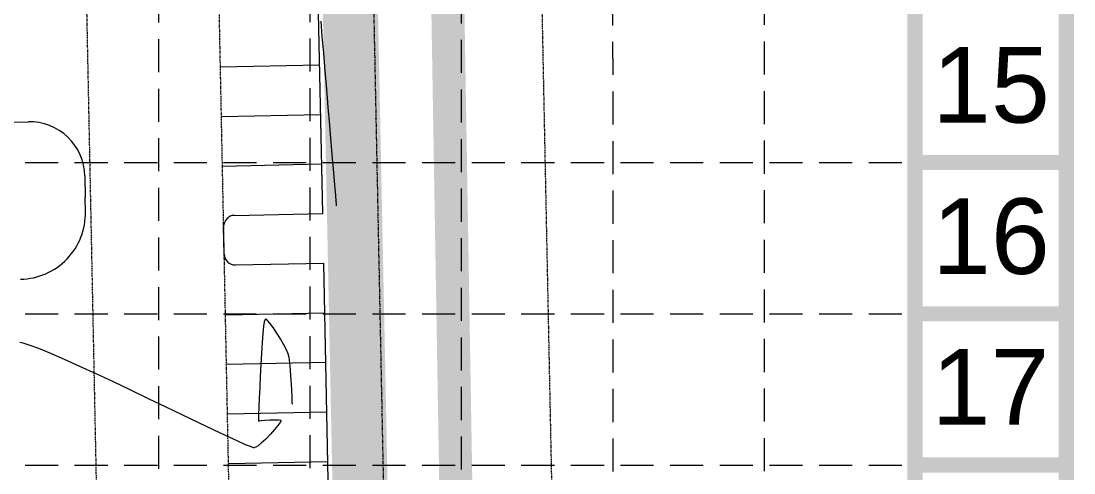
# Model space of a CAD drawing. Extents: x 2140663 to 2528301, y 336313 to 7007653.
# Drawn here: x 2528110.2 to 2528301.2, y 7007156.3 to 7007238.4 of the extents above; entities that cross this region are included whole.
import ezdxf
from ezdxf.enums import TextEntityAlignment as Align

# ---------------------------------------------------------------- set-up
doc = ezdxf.new("R2010")
doc.units = 0
doc.header["$MEASUREMENT"] = 0
for name, pattern in [('HIDDEN', [0.375, 0.25, -0.125]), ('PHANTOM2', [1.25, 0.625, -0.125, 0.125, -0.125, 0.125, -0.125]), ('xdrc002pt$0$HIDDEN2', [0.1875, 0.125, -0.0625])]:
    doc.linetypes.add(name, pattern=pattern)
for name, color, linetype in [('1 EXISTING CONTOURS', 43, 'Continuous'), ('1 SILT FENCE', 200, 'Continuous'), ('BASE', 7, 'Continuous'), ('GRID', 254, 'HIDDEN'), ('LIMITS OF DISTURBANCE', 1, 'HIDDEN'), ('xdrc002ar$0$xdrc002ar$0$C-PKNG-FACE-N', 1, 'Continuous'), ('xdrc002ar$0$xdrc002ar$0$C-PKNG-STRP-N', 6, 'Continuous'), ('xdrc002pt$0$V-ESMT-ACCS-N', 2, 'xdrc002pt$0$HIDDEN2'), ('xdrc002pt$0$V-PROP-ESMT-E', 6, 'xdrc002pt$0$HIDDEN2'), ('xdrc002pt$0$v-prop-line', 3, 'PHANTOM2')]:
    doc.layers.add(name, color=color, linetype=linetype)
doc.styles.get("Standard").update_dxf_attribs({"font": 'ARIAL.TTF'})

msp = doc.modelspace()

# ---------------------------------------------------------------- linework, layer by layer
at = {"layer": '1 EXISTING CONTOURS', "color": 43, "lineweight": 0}
for points, elevation in [([(2528164.861890512, 7007235.575272441), (2528164.631166348, 7007238.368676146)], 601), ([(2528166.213401481, 7007219.452044941), (2528165.938837125, 7007222.708324316)], 601), ([(2528167.133860996, 7007208.57150394), (2528166.943689718, 7007210.816436321)], 601), ([(2528167.42385739, 7007205.144321368), (2528167.376728789, 7007205.702932406)], 601), ([(2528154.333492748, 7007183.756668312), (2528154.219134859, 7007183.006261889)], 602), ([(2528154.478803514, 7007184.217241078), (2528154.420454246, 7007184.102236309)], 602), ([(2528154.559970173, 7007184.240995867), (2528154.508051988, 7007184.237745735)], 602), ([(2528158.367644547, 7007178.686694631), (2528157.887375036, 7007179.619171543)], 602), ([(2528153.819944129, 7007178.074993338), (2528153.702436513, 7007176.006418812)], 602), ([(2528158.973526156, 7007176.317336213), (2528158.836353031, 7007177.288961088)], 602), ([(2528123.847508507, 7007174.323675412), (2528120.875179505, 7007175.694219135)], 602), ([(2528153.702436513, 7007176.006418812), (2528153.595390198, 7007173.891098898)], 602), ([(2528159.087370325, 7007175.145026698), (2528158.973526156, 7007176.317336213)], 602), ([(2528126.962681281, 7007172.862786527), (2528123.847508507, 7007174.323675412)], 602), ([(2528153.595390198, 7007173.891098898), (2528153.500415177, 7007171.828431861)], 602), ([(2528130.157186548, 7007171.346870857), (2528126.962681281, 7007172.862786527)], 602), ([(2528159.315890782, 7007171.3039709), (2528159.25585647, 7007172.550345984)], 602), ([(2528159.394152775, 7007169.500925582), (2528159.363380811, 7007170.208903412)], 602), ([(2528139.581584492, 7007166.822146957), (2528136.530149434, 7007168.291232693)], 602), ([(2528159.413925961, 7007169.097553985), (2528159.394152775, 7007169.500925582)], 602), ([(2528159.431512694, 7007168.824683445), (2528159.42585744, 7007168.899966866)], 602), ([(2528142.45830692, 7007165.439307961), (2528139.581584492, 7007166.822146957)], 602), ([(2528153.273427873, 7007166.092257821), (2528153.262959205, 7007165.783829176)], 602), ([(2528153.381589186, 7007165.77644146), (2528153.487423566, 7007165.822107472)], 602), ([(2528153.487423566, 7007165.822107472), (2528153.772275318, 7007165.851478881)], 602), ([(2528154.465731394, 7007165.912954183), (2528155.368420511, 7007165.975911266)], 602), ([(2528155.368420511, 7007165.975911266), (2528156.280971386, 7007166.009728014)], 602), ([(2528156.88413505, 7007165.995222309), (2528157.195507441, 7007165.94981119)], 602), ([(2528157.195507441, 7007165.94981119), (2528157.312021454, 7007165.899418724)], 602), ([(2528157.312021454, 7007165.899418724), (2528157.338173276, 7007165.867452044)], 602), ([(2528157.338173276, 7007165.867452044), (2528157.341952172, 7007165.834293832)], 602), ([(2528147.433568759, 7007163.073643701), (2528145.096805436, 7007164.178034081)], 602), ([(2528153.262959205, 7007165.783829176), (2528153.295649085, 7007165.735794925)], 602), ([(2528154.609239712, 7007162.506034167), (2528153.793451229, 7007161.75359875)], 602), ([(2528152.49304452, 7007160.931284766), (2528152.441613536, 7007160.930471439)], 602), ([(2528152.590590362, 7007160.956545871), (2528152.49304452, 7007160.931284766)], 602), ([(2528152.811553471, 7007161.050387237), (2528152.590590362, 7007160.956545871)], 602)]:
    msp.add_lwpolyline(points, dxfattribs=dict(at, elevation=elevation))
at = {"layer": '1 EXISTING CONTOURS', "color": 43, "lineweight": 0, "extrusion": (0.9965599931014792, 0.082874484309586, 0), "elevation": 3100188.9920615}
msp.add_lwpolyline([(6773607.227387945, 601.0000000000007), (6773610.277375154, 601.0000000000007)], dxfattribs=at)
at = {"layer": '1 EXISTING CONTOURS', "color": 43, "lineweight": 0, "extrusion": (0.9965259726110437, 0.08328256667282587, 0), "elevation": 3102962.510657369}
msp.add_lwpolyline([(6772333.918290853, 601.0000000000007), (6772337.138305833, 601.0000000000007)], dxfattribs=at)
at = {"layer": '1 EXISTING CONTOURS', "color": 43, "lineweight": 0, "extrusion": (0.996500090619023, 0.08359168257834662, 0), "elevation": 3105063.122739695}
msp.add_lwpolyline([(6771367.74810681, 601), (6771371.061105703, 601)], dxfattribs=at)
at = {"layer": '1 EXISTING CONTOURS', "color": 43, "lineweight": 0, "extrusion": (0.9964799366597863, 0.08383159210290936, 0), "elevation": 3106693.270456337}
msp.add_lwpolyline([(6770616.664798968, 601.0000000000007), (6770619.993737678, 601.0000000000007)], dxfattribs=at)
at = {"layer": '1 EXISTING CONTOURS', "color": 43, "lineweight": 0, "extrusion": (0.9964515202350428, 0.08416868670278886, 0), "elevation": 3108983.525467637}
msp.add_lwpolyline([(6769558.91597683, 601.0000000000007), (6769562.04566238, 601.0000000000007)], dxfattribs=at)
at = {"layer": '1 EXISTING CONTOURS', "color": 43, "lineweight": 0, "extrusion": (0.9964418703308512, 0.0842828514678705, 0), "elevation": 3109759.10610994}
msp.add_lwpolyline([(6769199.754986235, 601), (6769202.669478646, 601)], dxfattribs=at)
at = {"layer": '1 EXISTING CONTOURS', "color": 43, "lineweight": 0, "extrusion": (0.9964349684304832, 0.08436441008471712, 0), "elevation": 3110313.155590355}
msp.add_lwpolyline([(6768942.5758614, 601.0000000000003), (6768945.198116247, 601.0000000000003)], dxfattribs=at)
at = {"layer": '1 EXISTING CONTOURS', "color": 43, "lineweight": 0, "extrusion": (0.9964319701716283, 0.0843998152834897, 0), "elevation": 3110553.667204089}
msp.add_lwpolyline([(6768827.996557223, 601), (6768829.803203532, 601)], dxfattribs=at)
at = {"layer": '1 EXISTING CONTOURS', "color": 43, "lineweight": 0, "extrusion": (0.9964402836860548, 0.0843016076220071, 0), "elevation": 3109886.523768762}
msp.add_lwpolyline([(6769133.464280758, 601.0000000000007), (6769134.536468835, 601.0000000000007)], dxfattribs=at)
at = {"layer": '1 EXISTING CONTOURS', "color": 43, "lineweight": 0, "extrusion": (0.9964966360435675, 0.08363285451217148, 0), "elevation": 3105342.901600792}
msp.add_lwpolyline([(6771218.247530506, 601.0000000000003), (6771218.496041549, 601.0000000000003)], dxfattribs=at)
at = {"layer": '1 EXISTING CONTOURS', "color": 43, "lineweight": 0, "extrusion": (0.9965493836684152, 0.0830019632906476, 0), "elevation": 3101055.472371979}
msp.add_lwpolyline([(6773182.774752309, 601.0000000000007), (6773182.859592989, 601.0000000000007)], dxfattribs=at)
at = {"layer": '1 EXISTING CONTOURS', "color": 43, "lineweight": 0, "extrusion": (0.9945808778858027, -0.1039657508216337, 0), "elevation": 1785946.800307234}
msp.add_lwpolyline([(7232051.677459664, 602.0000000000007), (7232050.338253595, 602.0000000000007)], dxfattribs=at)
at = {"layer": '1 EXISTING CONTOURS', "color": 43, "lineweight": 0, "extrusion": (0.9697652913042631, -0.2440395045511232, 0), "elevation": 741686.6714057173}
msp.add_lwpolyline([(7412293.484324182, 602), (7412293.127982292, 602)], dxfattribs=at)
at = {"layer": '1 EXISTING CONTOURS', "color": 43, "lineweight": 0, "extrusion": (0.5740394980552973, -0.8188276098620652, 0), "elevation": -4286415.376448079}
msp.add_lwpolyline([(6092523.235806768, 602), (6092523.200086826, 602)], dxfattribs=at)
at = {"layer": '1 EXISTING CONTOURS', "color": 43, "lineweight": 0, "extrusion": (-0.3459003503975931, -0.9382712548057851, 0), "elevation": -7449129.098607476}
msp.add_lwpolyline([(-51692.59583569691, 602.0000000000007), (-51692.73293478135, 602.0000000000007)], dxfattribs=at)
at = {"layer": '1 EXISTING CONTOURS', "color": 43, "lineweight": 0, "extrusion": (-0.6160016033747137, -0.7877448981997801, 0), "elevation": -7077220.940994246}
msp.add_lwpolyline([(-2324895.425552906, 602), (-2324895.740573599, 602)], dxfattribs=at)
at = {"layer": '1 EXISTING CONTOURS', "color": 43, "lineweight": 0, "extrusion": (0.7388573605001233, 0.6738618558983666, 0), "elevation": 6589819.898049392}
msp.add_lwpolyline([(3473681.681057102, 602), (3473682.296738815, 602)], dxfattribs=at)
at = {"layer": '1 EXISTING CONTOURS', "color": 43, "lineweight": 0, "extrusion": (0.798386780012458, 0.602144957216565, 0), "elevation": 6237786.046255691}
msp.add_lwpolyline([(4072125.693336623, 602.0000000000003), (4072126.711090556, 602.0000000000003)], dxfattribs=at)
at = {"layer": '1 EXISTING CONTOURS', "color": 43, "lineweight": 0, "extrusion": (0.9968412566060599, -0.07941982830535009, 0), "elevation": 1963659.124426192}
msp.add_lwpolyline([(7185833.348444656, 602), (7185831.666242069, 602)], dxfattribs=at)
at = {"layer": '1 EXISTING CONTOURS', "color": 43, "lineweight": 0, "extrusion": (0.8305368030542492, 0.5569637499626233, 0), "elevation": 6002473.343483692}
msp.add_lwpolyline([(4411630.724860479, 602.0000000000007), (4411631.918231875, 602.0000000000007)], dxfattribs=at)
at = {"layer": '1 EXISTING CONTOURS', "color": 43, "lineweight": 0, "extrusion": (0.8513086300253188, 0.5246652422682627, 0), "elevation": 5828666.262165233}
msp.add_lwpolyline([(4638837.120223952, 602.0000000000003), (4638838.377876727, 602.0000000000003)], dxfattribs=at)
at = {"layer": '1 EXISTING CONTOURS', "color": 43, "lineweight": 0, "extrusion": (0.208122592609237, 0.9781027484091893, 0), "elevation": 7379898.852163617}
msp.add_lwpolyline([(-1014399.478583447, 602.0000000000007), (-1014398.864900041, 602.0000000000007)], dxfattribs=at)
at = {"layer": '1 EXISTING CONTOURS', "color": 43, "lineweight": 0, "extrusion": (-0.2946282801023403, -0.9556119382698907, 0), "elevation": -7440997.644938488}
msp.add_lwpolyline([(351380.4429452571, 602.0000000000003), (351379.3083494504, 602.0000000000003)], dxfattribs=at)
at = {"layer": '1 EXISTING CONTOURS', "color": 43, "lineweight": 0, "extrusion": (-0.3482310474512868, -0.9374087356062881, 0), "elevation": -7448958.317645716}
msp.add_lwpolyline([(-70241.61873658188, 602.0000000000007), (-70243.50248380657, 602.0000000000007)], dxfattribs=at)
at = {"layer": '1 EXISTING CONTOURS', "color": 43, "lineweight": 0, "extrusion": (0.9978468416848362, -0.06558719798556328, 0), "elevation": 2063129.128800017}
msp.add_lwpolyline([(7157906.962961059, 602), (7157905.036381968, 602)], dxfattribs=at)
at = {"layer": '1 EXISTING CONTOURS', "color": 43, "lineweight": 0, "extrusion": (0.8690415918774463, 0.4947390338219878, 0), "elevation": 5663799.629567977}
msp.add_lwpolyline([(4838752.140266675, 602), (4838753.349756168, 602)], dxfattribs=at)
at = {"layer": '1 EXISTING CONTOURS', "color": 43, "lineweight": 0, "extrusion": (-0.37967501903687, -0.9251199273171845, 0), "elevation": -7442342.36686446}
msp.add_lwpolyline([(-321640.3170377314, 602.0000000000007), (-321642.6548211211, 602.0000000000007)], dxfattribs=at)
at = {"layer": '1 EXISTING CONTOURS', "color": 43, "lineweight": 0, "extrusion": (-0.3983039281587187, -0.9172534986650824, 0), "elevation": -7434316.936899899}
msp.add_lwpolyline([(-472060.9194390951, 602), (-472063.6407234701, 602)], dxfattribs=at)
at = {"layer": '1 EXISTING CONTOURS', "color": 43, "lineweight": 0, "extrusion": (0.9195306804120025, 0.3930182283063214, 0), "elevation": 5078668.136860029}
msp.add_lwpolyline([(5449702.685671655, 602), (5449703.463015336, 602)], dxfattribs=at)
at = {"layer": '1 EXISTING CONTOURS', "color": 43, "lineweight": 0, "extrusion": (0.9726156070956409, 0.2324196223083974, 0), "elevation": 4087532.240402031}
msp.add_lwpolyline([(6227696.271048869, 602.0000000000007), (6227696.973219567, 602.0000000000007)], dxfattribs=at)
at = {"layer": '1 EXISTING CONTOURS', "color": 43, "lineweight": 0, "extrusion": (0.4104172898777794, 0.9118978277029609, 0), "elevation": 7427412.81196603}
msp.add_lwpolyline([(570478.1238721651, 602.0000000000007), (570481.1570781502, 602.0000000000007)], dxfattribs=at)
at = {"layer": '1 EXISTING CONTOURS', "color": 43, "lineweight": 0, "extrusion": (0.9973794375027171, 0.0723481696158488, 0), "elevation": 3028490.184399149}
msp.add_lwpolyline([(6805903.433788475, 602), (6805904.722160829, 602)], dxfattribs=at)
at = {"layer": '1 EXISTING CONTOURS', "color": 43, "lineweight": 0, "extrusion": (0.9983523651488998, 0.05738078948217651, 0), "elevation": 2926070.865534077}
msp.add_lwpolyline([(6850559.514606646, 602), (6850560.826452707, 602)], dxfattribs=at)
at = {"layer": '1 EXISTING CONTOURS', "color": 43, "lineweight": 0, "extrusion": (0.9990960420842779, -0.04250998343366834, 0), "elevation": 2227993.39770281}
msp.add_lwpolyline([(7108309.403411144, 602), (7108307.491066571, 602)], dxfattribs=at)
at = {"layer": '1 EXISTING CONTOURS', "color": 43, "lineweight": 0, "extrusion": (-0.4315127924011848, -0.9021068173969932, 0), "elevation": -7412137.546362285}
msp.add_lwpolyline([(-743037.0659580664, 602), (-743040.624656898, 602)], dxfattribs=at)
at = {"layer": '1 EXISTING CONTOURS', "color": 43, "lineweight": 0, "extrusion": (-0.4331823530630426, -0.9013063014285241, 0), "elevation": -7410749.067052937}
msp.add_lwpolyline([(-756756.2632095893, 602), (-756759.7721569953, 602)], dxfattribs=at)
at = {"layer": '1 EXISTING CONTOURS', "color": 43, "lineweight": 0, "extrusion": (0.99920969412907, -0.03974905229675825, 0), "elevation": 2247627.041116159}
msp.add_lwpolyline([(7102123.812762199, 602), (7102122.152283429, 602)], dxfattribs=at)
at = {"layer": '1 EXISTING CONTOURS', "color": 43, "lineweight": 0, "extrusion": (0.9990609665884694, 0.04332649350355001, 0), "elevation": 2829381.451803245}
msp.add_lwpolyline([(6891053.961723512, 602), (6891055.057820274, 602)], dxfattribs=at)
at = {"layer": '1 EXISTING CONTOURS', "color": 43, "lineweight": 0, "extrusion": (0.9992964931413915, -0.0375035837663159, 0), "elevation": 2263580.85814252}
msp.add_lwpolyline([(7097053.47877289, 602.0000000000007), (7097052.169533025, 602.0000000000007)], dxfattribs=at)
at = {"layer": '1 EXISTING CONTOURS', "color": 43, "lineweight": 0, "extrusion": (0.9981817417855356, 0.06027611770837914, 0), "elevation": 2945927.516630796}
msp.add_lwpolyline([(6842040.422415833, 602), (6842040.62036287, 602)], dxfattribs=at)
at = {"layer": '1 EXISTING CONTOURS', "color": 43, "lineweight": 0, "extrusion": (0.9993651593400886, -0.03562693218843489, 0), "elevation": 2276904.467733443}
msp.add_lwpolyline([(7092788.862164035, 602), (7092788.003546089, 602)], dxfattribs=at)
at = {"layer": '1 EXISTING CONTOURS', "color": 43, "lineweight": 0, "extrusion": (0.08830429750987606, -0.996093545326586, 0), "elevation": -6756545.832833272}
msp.add_lwpolyline([(3137040.51220654, 602), (3137041.208382194, 602)], dxfattribs=at)
at = {"layer": '1 EXISTING CONTOURS', "color": 43, "lineweight": 0, "extrusion": (-0.02404241621063797, -0.9997109393333428, 0), "elevation": -7065923.499202519}
msp.add_lwpolyline([(2358956.288768479, 602.0000000000007), (2358956.892106543, 602.0000000000007)], dxfattribs=at)
at = {"layer": '1 EXISTING CONTOURS', "color": 43, "lineweight": 0, "extrusion": (0.954428330453049, -0.2984402151664644, 0), "elevation": 321724.9117082802}
msp.add_lwpolyline([(7442341.409539592, 602), (7442341.295942125, 602)], dxfattribs=at)
at = {"layer": '1 EXISTING CONTOURS', "color": 43, "lineweight": 0, "extrusion": (-0.4312838644721015, -0.902216286843687, 0), "elevation": -7412325.83330645}
msp.add_lwpolyline([(-741143.1638511419, 602.0000000000007), (-741146.0883145481, 602.0000000000007)], dxfattribs=at)
at = {"layer": '1 EXISTING CONTOURS', "color": 43, "lineweight": 0, "extrusion": (0.4275541798221946, -0.9039897252273228, 0), "elevation": -5253483.319337543}
msp.add_lwpolyline([(5281367.602112352, 602), (5281367.697179917, 602)], dxfattribs=at)
at = {"layer": '1 EXISTING CONTOURS', "color": 43, "lineweight": 0, "extrusion": (0.7480778920924419, -0.6636109307135688, 0), "elevation": -2758773.009378389}
msp.add_lwpolyline([(6919616.723211751, 602.0000000000007), (6919615.576408044, 602.0000000000007)], dxfattribs=at)
at = {"layer": '1 EXISTING CONTOURS', "color": 43, "lineweight": 0, "extrusion": (0.7774801933568852, -0.6289074247754916, 0), "elevation": -2441266.234246823}
msp.add_lwpolyline([(7037908.580274053, 602.0000000000007), (7037907.592953516, 602.0000000000007)], dxfattribs=at)
at = {"layer": '1 EXISTING CONTOURS', "color": 43, "lineweight": 0, "extrusion": (0.8145853188420016, -0.5800437555280418, 0), "elevation": -2005062.866139425}
msp.add_lwpolyline([(7174375.89322737, 602), (7174375.297794055, 602)], dxfattribs=at)
at = {"layer": '1 EXISTING CONTOURS', "color": 43, "lineweight": 0, "extrusion": (0.8697850340733879, -0.493430840647355, 0), "elevation": -1258598.284347685}
msp.add_lwpolyline([(7342198.665436417, 602), (7342198.370592445, 602)], dxfattribs=at)
at = {"layer": '1 EXISTING CONTOURS', "color": 43, "lineweight": 0, "extrusion": (0.4199147637876904, 0.90756354661981, 0), "elevation": 7421052.203246928}
msp.add_lwpolyline([(647954.6033852426, 602.0000000000003), (647956.7757034879, 602.0000000000003)], dxfattribs=at)
at = {"layer": '1 EXISTING CONTOURS', "color": 43, "lineweight": 0, "extrusion": (0.4056424469191079, 0.9140318403958798, 0), "elevation": 7430294.037243284}
msp.add_lwpolyline([(531591.6637440836, 602.0000000000003), (531593.351605522, 602.0000000000003)], dxfattribs=at)
at = {"layer": '1 EXISTING CONTOURS', "color": 43, "lineweight": 0, "extrusion": (0.7183251978406138, -0.6957074889256571, 0), "elevation": -3058898.271713271}
msp.add_lwpolyline([(6792278.675514802, 602.0000000000007), (6792277.488258312, 602.0000000000007)], dxfattribs=at)
at = {"layer": '1 EXISTING CONTOURS', "color": 43, "lineweight": 0, "extrusion": (0.37776258843535, 0.9259024931269084, 0), "elevation": 7442989.127112974}
msp.add_lwpolyline([(306221.2379729236, 602.0000000000003), (306222.1914449385, 602.0000000000003)], dxfattribs=at)
at = {"layer": '1 EXISTING CONTOURS', "color": 43, "lineweight": 0, "extrusion": (-0.3232581470893261, -0.9463108212106506, 0), "elevation": -7448198.066947784}
msp.add_lwpolyline([(127295.9766422091, 602.0000000000007), (127295.5161147509, 602.0000000000007)], dxfattribs=at)
at = {"layer": '1 EXISTING CONTOURS', "color": 43, "lineweight": 0, "extrusion": (-0.2080830606387274, -0.9781111592632096, 0), "elevation": -7379847.998659506}
msp.add_lwpolyline([(1014742.622660119, 602), (1014742.443596017, 602)], dxfattribs=at)
at = {"layer": '1 EXISTING CONTOURS', "color": 43, "lineweight": 0, "extrusion": (0.5231397061234161, -0.8522469406674956, 0), "elevation": -4649254.449085787}
msp.add_lwpolyline([(5820335.126063094, 602), (5820334.671845399, 602)], dxfattribs=at)
at = {"layer": '1 EXISTING CONTOURS', "color": 43, "lineweight": 0, "extrusion": (-0.6163925927827731, 0.787438995454588, 0), "elevation": 3959377.140542603}
msp.add_lwpolyline([(-6309929.484818959, 602.0000000000007), (-6309928.729468866, 602.0000000000007)], dxfattribs=at)
at = {"layer": '1 SILT FENCE', "color": 200, "linetype": 'Continuous', "lineweight": 0, "const_width": 10}
msp.add_lwpolyline([(2528168.460361803, 7007314.088755522), (2528191.704482488, 7006166.984500946), (2528187.14873196, 7006166.984500946)], dxfattribs=at)
at = {"layer": 'BASE', "const_width": 2.745747206990553}
for points in [[(2528299.78878798, 7005894.74224999), (2528299.78878798, 7007652.020462465), (2527201.489905182, 7007652.020462465), (2527201.489905182, 7005894.74224999)], [(2528272.331315909, 7005922.199722059), (2528272.331315909, 7007624.562990395), (2527228.947377252, 7007624.562990395), (2527228.947377252, 7005922.199722059)]]:
    msp.add_lwpolyline(points, close=True, dxfattribs=at)
for points in [[(2528299.78878798, 7007212.700909346), (2528272.331315909, 7007212.700909346)], [(2528299.78878798, 7007185.243437274), (2528272.331315909, 7007185.243437274)], [(2528299.78878798, 7007157.785965205), (2528272.331315909, 7007157.785965205)]]:
    msp.add_lwpolyline(points, dxfattribs=at)
at = {"layer": 'GRID', "color": 253, "linetype": 'HIDDEN', "lineweight": 0, "ltscale": 24}
for p, q in [((2528135.250571348, 7006032.092152752), (2528135.16522541, 7007625.178615601)), ((2528162.759365419, 7006032.184476493), (2528162.622697481, 7007625.178615601)), ((2528190.162709506, 7006031.94567379), (2528190.080169552, 7007625.178615601)), ((2528217.680234797, 7006031.586024903), (2528217.53764162, 7007625.178615601)), ((2528245.156178257, 7006031.660885922), (2528244.99511369, 7007625.178615601)), ((2527228.947377252, 7007212.700909346), (2528272.331315909, 7007212.700909346)), ((2527228.947377252, 7007185.243437274), (2528272.331315909, 7007185.243437274)), ((2527228.947377252, 7007157.785965205), (2528272.331315909, 7007157.785965205))]:
    msp.add_line(p, q, dxfattribs=at)
at = {"layer": 'LIMITS OF DISTURBANCE', "ltscale": 70, "const_width": 6}
msp.add_lwpolyline([(2527323.279507909, 7007478.034385583), (2527323.279507909, 7007463.102355542), (2527345.362386929, 7006446.874516389, 0.3527120601780434), (2527681.725039883, 7006131.321992346), (2528205.897920626, 7006144.525554366), (2528183.386823632, 7007495.015237641)], format="xyb", close=True, dxfattribs=at)
at = {"layer": 'xdrc002ar$0$xdrc002ar$0$C-PKNG-FACE-N', "color": 7, "lineweight": 0}
for p, q in [((2528164.923215641, 7007203.423428904), (2528160.904092949, 7007401.381830039)), ((2528148.926519469, 7007203.098650143), (2528164.92321564, 7007203.423428904)), ((2528147.069020705, 7007196.059574622), (2528146.967528912, 7007201.058464859)), ((2528149.10920599, 7007194.100584064), (2528165.105902159, 7007194.425362825)), ((2528168.942335243, 7007005.465179706), (2528165.10590216, 7007194.425362825))]:
    msp.add_line(p, q, dxfattribs=at)
at = {"layer": 'xdrc002ar$0$xdrc002ar$0$C-PKNG-FACE-N', "color": 7, "linetype": 'Continuous', "lineweight": 0}
for p, q in [((2528107.575404606, 7007219.996816081), (2528111.574278914, 7007220.078004686)), ((2528121.775201257, 7007210.283055814), (2528121.856401192, 7007206.283623181)), ((2528121.907904712, 7007203.746862073), (2528121.856401192, 7007206.283623181))]:
    msp.add_line(p, q, dxfattribs=at)
msp.add_arc((2528111.777265651, 7007210.08006908), 9.999996000000001, 1.163108489888423, 91.16310880998755, dxfattribs=at)
at = {"layer": 'xdrc002ar$0$xdrc002ar$0$C-PKNG-FACE-N', "color": 7, "lineweight": 0}
for centre, radius, start, end in [((2528109.910381985, 7007203.503277983), 11.9999952, 271.1631084289338, 1.163108713823832), ((2528148.967116833, 7007201.099062222), 2, 91.16310867180108, 181.1631086795596), ((2528149.068608626, 7007196.100171985), 2, 181.163108679878, 271.1631086763034)]:
    msp.add_arc(centre, radius, start, end, dxfattribs=at)
at = {"layer": 'xdrc002ar$0$xdrc002ar$0$C-PKNG-STRP-N', "color": 7, "lineweight": 0}
for p, q in [((2528146.378867846, 7007230.052454903), (2528164.375151936, 7007230.417831028)), ((2528146.561555908, 7007221.054312858), (2528164.557839999, 7007221.419688984)), ((2528146.744243487, 7007212.056194825), (2528164.740527578, 7007212.421570951)), ((2528147.2923041, 7007185.061944634), (2528165.288588192, 7007185.427320759)), ((2528147.474992164, 7007176.06380259), (2528165.471276254, 7007176.429178713)), ((2528147.657680226, 7007167.065660543), (2528165.653964318, 7007167.431036668)), ((2528147.840368289, 7007158.067518498), (2528165.836652381, 7007158.432894623))]:
    msp.add_line(p, q, dxfattribs=at)
at = {"layer": 'xdrc002pt$0$V-ESMT-ACCS-N', "color": 7, "lineweight": 0}
for p, q in [((2528166.318582298, 7006248.174609453), (2528141.453073435, 7007472.903676003)), ((2528142.323527268, 7006247.687441093), (2528120.687722486, 7007313.340234162)), ((2528123.249677494, 7007187.153363015), (2528123.249677494, 7007187.153363014)), ((2528123.249677494, 7007187.153363014), (2528123.249677494, 7007187.153363015)), ((2528147.244732547, 7007187.640531377), (2528147.244732547, 7007187.640531377)), ((2528147.244732547, 7007187.640531377), (2528147.244732547, 7007187.640531377))]:
    msp.add_line(p, q, dxfattribs=at)
at = {"layer": 'xdrc002pt$0$V-PROP-ESMT-E', "color": 7, "lineweight": 0}
msp.add_line((2528199.938596871, 7007474.090329607), (2528211.10287185, 7006924.203651314), dxfattribs=at)
at = {"layer": 'xdrc002pt$0$v-prop-line', "color": 7, "lineweight": 0}
msp.add_line((2528169.444881075, 7007473.471219813), (2528195.958816227, 7006167.550346503), dxfattribs=at)

# ---------------------------------------------------------------- texts
at = {"layer": 'BASE'}
for s, p in [('15', (2528286.116447633, 7007226.790718615)), ('16', (2528286.116466795, 7007199.333244774)), ('17', (2528286.019635058, 7007171.952227388))]:
    msp.add_text(s, height=13.72873603495276, dxfattribs=at).set_placement(p, align=Align.MIDDLE_CENTER)

doc.saveas('drawing.dxf')
